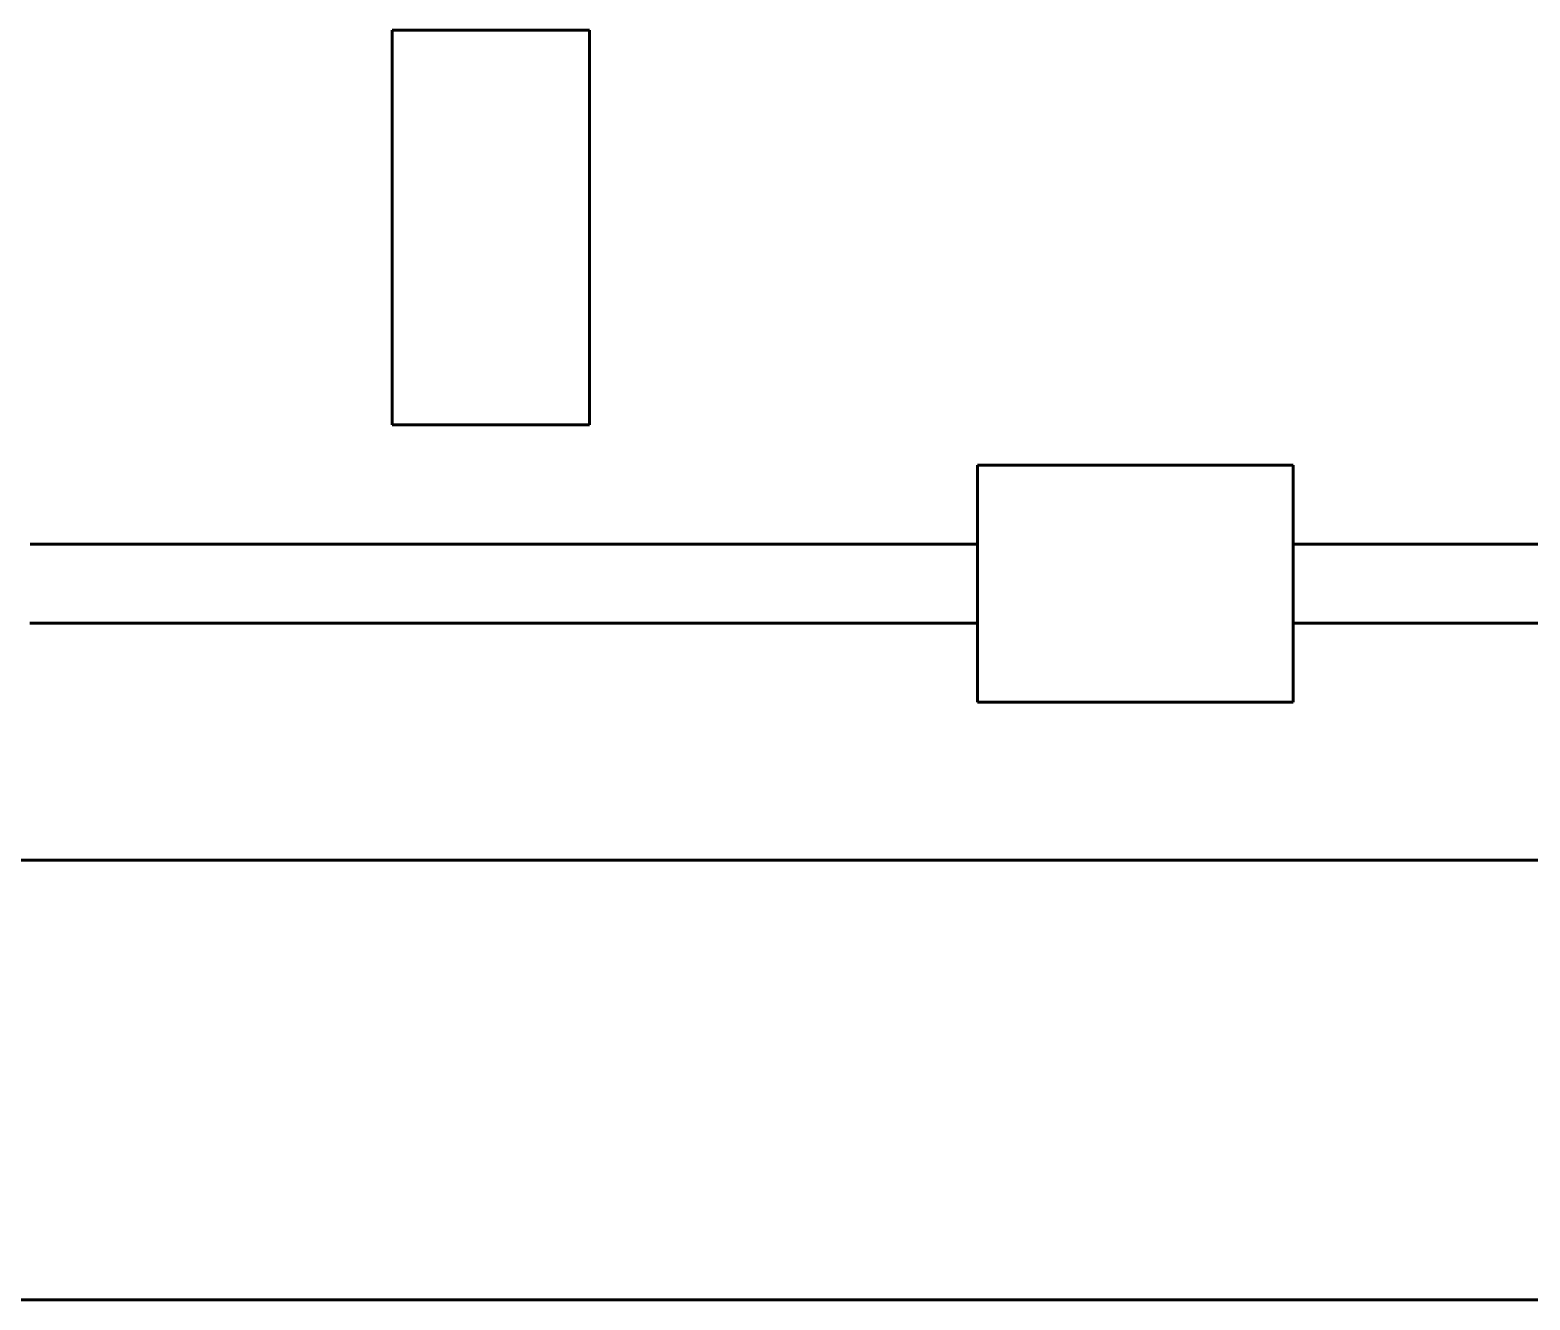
# Model space of a CAD drawing. Extents: x 0 to 297, y 0 to 292.
# Drawn here: x 250.34 to 259.84, y 60 to 68.04 of the extents above; entities that cross this region are included whole.
import ezdxf

# ---------------------------------------------------------------- set-up
doc = ezdxf.new("R2010")
doc.units = 0
doc.header["$MEASUREMENT"] = 0
doc.linetypes.add('K5LT_BASIC', pattern=[0])
doc.layers.add('Системный слой', color=7, linetype='Continuous')

# ---------------------------------------------------------------- blocks, each defined once
blk = doc.blocks.new('*U')
at = {"layer": 'Системный слой', "linetype": 'K5LT_BASIC', "lineweight": 60}
for p, q in [((253.8818, 68.0416), (252.6318, 68.0416)), ((252.6318, 68.0416), (252.6318, 65.5416)), ((253.8818, 65.5416), (253.8818, 68.0416)), ((252.6318, 65.5416), (253.8818, 65.5416))]:
    blk.add_line(p, q, dxfattribs=at)
blk = doc.blocks.new('*S')
at = {"linetype": 'K5LT_BASIC', "lineweight": 60}
blk.add_line((107, 60), (292, 60), dxfattribs=at)

msp = doc.modelspace()

# ---------------------------------------------------------------- linework, layer by layer
at = {"layer": 'Системный слой', "linetype": 'K5LT_BASIC', "lineweight": 60}
for p, q in [((258.3378, 65.2856), (256.3378, 65.2856)), ((256.3378, 63.7856), (256.3378, 65.2856)), ((256.3378, 65.2856), (256.3378, 63.7856)), ((256.3378, 65.2856), (258.3378, 65.2856)), ((258.3378, 65.2856), (258.3378, 63.7856)), ((258.3378, 65.2856), (258.3378, 63.7856)), ((250.338, 64.7857), (256.338, 64.7857)), ((258.338, 64.7857), (264.338, 64.7857)), ((256.3378, 64.2856), (250.3378, 64.2856)), ((264.3378, 64.2856), (258.3378, 64.2856)), ((258.3378, 63.7856), (256.3378, 63.7856)), ((256.3378, 63.7856), (258.3378, 63.7856)), ((257.5878, 63.7856), (256.8378, 63.7856)), ((200.3375, 62.7855), (274.3378, 62.7855)), ((200.3375, 62.7855), (275.3375, 62.7855))]:
    msp.add_line(p, q, dxfattribs=at)

# ---------------------------------------------------------------- block references
msp.add_blockref('*S', (0, 0))
at = {"layer": 'Системный слой'}
msp.add_blockref('*U', (0, 0), dxfattribs=at)
msp.add_blockref('*U', (0, 0), dxfattribs=at)
msp.add_blockref('*U', (0, 0), dxfattribs=at)
msp.add_blockref('*U', (0, 0), dxfattribs=at)
msp.add_blockref('*U', (0, 0), dxfattribs=at)
msp.add_blockref('*U', (0, 0), dxfattribs=at)
msp.add_blockref('*U', (0, 0), dxfattribs=at)
msp.add_blockref('*U', (0, 0), dxfattribs=at)
msp.add_blockref('*U', (0, 0), dxfattribs=at)
msp.add_blockref('*U', (0, 0), dxfattribs=at)
msp.add_blockref('*U', (0, 0), dxfattribs=at)
msp.add_blockref('*U', (0, 0), dxfattribs=at)
msp.add_blockref('*U', (0, 0), dxfattribs=at)
msp.add_blockref('*U', (0, 0), dxfattribs=at)
msp.add_blockref('*U', (0, 0), dxfattribs=at)
msp.add_blockref('*U', (0, 0), dxfattribs=at)
msp.add_blockref('*U', (0, 0), dxfattribs=at)
msp.add_blockref('*U', (0, 0), dxfattribs=at)
msp.add_blockref('*U', (0, 0), dxfattribs=at)
msp.add_blockref('*U', (0, 0), dxfattribs=at)
msp.add_blockref('*U', (0, 0), dxfattribs=at)
msp.add_blockref('*U', (0, 0), dxfattribs=at)
msp.add_blockref('*U', (0, 0), dxfattribs=at)
msp.add_blockref('*U', (0, 0), dxfattribs=at)
msp.add_blockref('*U', (0, 0), dxfattribs=at)
msp.add_blockref('*U', (0, 0), dxfattribs=at)
msp.add_blockref('*U', (0, 0), dxfattribs=at)
msp.add_blockref('*U', (0, 0), dxfattribs=at)
msp.add_blockref('*U', (0, 0), dxfattribs=at)
msp.add_blockref('*U', (0, 0), dxfattribs=at)
msp.add_blockref('*U', (0, 0), dxfattribs=at)
msp.add_blockref('*U', (0, 0), dxfattribs=at)
msp.add_blockref('*U', (0, 0), dxfattribs=at)
msp.add_blockref('*U', (0, 0), dxfattribs=at)
msp.add_blockref('*U', (0, 0), dxfattribs=at)
msp.add_blockref('*U', (0, 0), dxfattribs=at)
msp.add_blockref('*U', (0, 0), dxfattribs=at)
msp.add_blockref('*U', (0, 0), dxfattribs=at)
msp.add_blockref('*U', (0, 0), dxfattribs=at)
msp.add_blockref('*U', (0, 0), dxfattribs=at)
msp.add_blockref('*U', (0, 0), dxfattribs=at)
msp.add_blockref('*U', (0, 0), dxfattribs=at)
msp.add_blockref('*U', (0, 0), dxfattribs=at)
msp.add_blockref('*U', (0, 0), dxfattribs=at)
msp.add_blockref('*U', (0, 0), dxfattribs=at)
msp.add_blockref('*U', (0, 0), dxfattribs=at)
msp.add_blockref('*U', (0, 0), dxfattribs=at)
msp.add_blockref('*U', (0, 0), dxfattribs=at)
msp.add_blockref('*U', (0, 0), dxfattribs=at)
msp.add_blockref('*U', (0, 0), dxfattribs=at)
msp.add_blockref('*U', (0, 0), dxfattribs=at)
msp.add_blockref('*U', (0, 0), dxfattribs=at)
msp.add_blockref('*U', (0, 0), dxfattribs=at)
msp.add_blockref('*U', (0, 0), dxfattribs=at)
msp.add_blockref('*U', (0, 0), dxfattribs=at)
msp.add_blockref('*U', (0, 0), dxfattribs=at)
msp.add_blockref('*U', (0, 0), dxfattribs=at)
msp.add_blockref('*U', (0, 0), dxfattribs=at)
msp.add_blockref('*U', (0, 0), dxfattribs=at)
msp.add_blockref('*U', (0, 0), dxfattribs=at)
msp.add_blockref('*U', (0, 0), dxfattribs=at)
msp.add_blockref('*U', (0, 0), dxfattribs=at)
msp.add_blockref('*U', (0, 0), dxfattribs=at)
msp.add_blockref('*U', (0, 0), dxfattribs=at)
msp.add_blockref('*U', (0, 0), dxfattribs=at)
msp.add_blockref('*U', (0, 0), dxfattribs=at)
msp.add_blockref('*U', (0, 0), dxfattribs=at)
msp.add_blockref('*U', (0, 0), dxfattribs=at)
msp.add_blockref('*U', (0, 0), dxfattribs=at)
msp.add_blockref('*U', (0, 0), dxfattribs=at)
msp.add_blockref('*U', (0, 0), dxfattribs=at)
msp.add_blockref('*U', (0, 0), dxfattribs=at)
msp.add_blockref('*U', (0, 0), dxfattribs=at)
msp.add_blockref('*U', (0, 0), dxfattribs=at)
msp.add_blockref('*U', (0, 0), dxfattribs=at)
msp.add_blockref('*U', (0, 0), dxfattribs=at)
msp.add_blockref('*U', (0, 0), dxfattribs=at)
msp.add_blockref('*U', (0, 0), dxfattribs=at)
msp.add_blockref('*U', (0, 0), dxfattribs=at)
msp.add_blockref('*U', (0, 0), dxfattribs=at)
msp.add_blockref('*U', (0, 0), dxfattribs=at)
msp.add_blockref('*U', (0, 0), dxfattribs=at)
msp.add_blockref('*U', (0, 0), dxfattribs=at)
msp.add_blockref('*U', (0, 0), dxfattribs=at)
msp.add_blockref('*U', (0, 0), dxfattribs=at)
msp.add_blockref('*U', (0, 0), dxfattribs=at)
msp.add_blockref('*U', (0, 0), dxfattribs=at)
msp.add_blockref('*U', (0, 0), dxfattribs=at)
msp.add_blockref('*U', (0, 0), dxfattribs=at)
msp.add_blockref('*U', (0, 0), dxfattribs=at)
msp.add_blockref('*U', (0, 0), dxfattribs=at)
msp.add_blockref('*U', (0, 0), dxfattribs=at)
msp.add_blockref('*U', (0, 0), dxfattribs=at)
msp.add_blockref('*U', (0, 0), dxfattribs=at)
msp.add_blockref('*U', (0, 0), dxfattribs=at)
msp.add_blockref('*U', (0, 0), dxfattribs=at)
msp.add_blockref('*U', (0, 0), dxfattribs=at)
msp.add_blockref('*U', (0, 0), dxfattribs=at)
msp.add_blockref('*U', (0, 0), dxfattribs=at)
msp.add_blockref('*U', (0, 0), dxfattribs=at)
msp.add_blockref('*U', (0, 0), dxfattribs=at)
msp.add_blockref('*U', (0, 0), dxfattribs=at)
msp.add_blockref('*U', (0, 0), dxfattribs=at)
msp.add_blockref('*U', (0, 0), dxfattribs=at)
msp.add_blockref('*U', (0, 0), dxfattribs=at)
msp.add_blockref('*U', (0, 0), dxfattribs=at)
msp.add_blockref('*U', (0, 0), dxfattribs=at)
msp.add_blockref('*U', (0, 0), dxfattribs=at)
msp.add_blockref('*U', (0, 0), dxfattribs=at)
msp.add_blockref('*U', (0, 0), dxfattribs=at)
msp.add_blockref('*U', (0, 0), dxfattribs=at)
msp.add_blockref('*U', (0, 0), dxfattribs=at)
msp.add_blockref('*U', (0, 0), dxfattribs=at)
msp.add_blockref('*U', (0, 0), dxfattribs=at)
msp.add_blockref('*U', (0, 0), dxfattribs=at)
msp.add_blockref('*U', (0, 0), dxfattribs=at)
msp.add_blockref('*U', (0, 0), dxfattribs=at)
msp.add_blockref('*U', (0, 0), dxfattribs=at)
msp.add_blockref('*U', (0, 0), dxfattribs=at)
msp.add_blockref('*U', (0, 0), dxfattribs=at)
msp.add_blockref('*U', (0, 0), dxfattribs=at)
msp.add_blockref('*U', (0, 0), dxfattribs=at)
msp.add_blockref('*U', (0, 0), dxfattribs=at)
msp.add_blockref('*U', (0, 0), dxfattribs=at)
msp.add_blockref('*U', (0, 0), dxfattribs=at)
msp.add_blockref('*U', (0, 0), dxfattribs=at)
msp.add_blockref('*U', (0, 0), dxfattribs=at)
msp.add_blockref('*U', (0, 0), dxfattribs=at)
msp.add_blockref('*U', (0, 0), dxfattribs=at)
msp.add_blockref('*U', (0, 0), dxfattribs=at)
msp.add_blockref('*U', (0, 0), dxfattribs=at)
msp.add_blockref('*U', (0, 0), dxfattribs=at)
msp.add_blockref('*U', (0, 0), dxfattribs=at)
msp.add_blockref('*U', (0, 0), dxfattribs=at)
msp.add_blockref('*U', (0, 0), dxfattribs=at)
msp.add_blockref('*U', (0, 0), dxfattribs=at)
msp.add_blockref('*U', (0, 0), dxfattribs=at)
msp.add_blockref('*U', (0, 0), dxfattribs=at)
msp.add_blockref('*U', (0, 0), dxfattribs=at)
msp.add_blockref('*U', (0, 0), dxfattribs=at)
msp.add_blockref('*U', (0, 0), dxfattribs=at)
msp.add_blockref('*U', (0, 0), dxfattribs=at)
msp.add_blockref('*U', (0, 0), dxfattribs=at)
msp.add_blockref('*U', (0, 0), dxfattribs=at)
msp.add_blockref('*U', (0, 0), dxfattribs=at)
msp.add_blockref('*U', (0, 0), dxfattribs=at)
msp.add_blockref('*U', (0, 0), dxfattribs=at)
msp.add_blockref('*U', (0, 0), dxfattribs=at)
msp.add_blockref('*U', (0, 0), dxfattribs=at)
msp.add_blockref('*U', (0, 0), dxfattribs=at)
msp.add_blockref('*U', (0, 0), dxfattribs=at)
msp.add_blockref('*U', (0, 0), dxfattribs=at)
msp.add_blockref('*U', (0, 0), dxfattribs=at)
msp.add_blockref('*U', (0, 0), dxfattribs=at)
msp.add_blockref('*U', (0, 0), dxfattribs=at)
msp.add_blockref('*U', (0, 0), dxfattribs=at)
msp.add_blockref('*U', (0, 0), dxfattribs=at)
msp.add_blockref('*U', (0, 0), dxfattribs=at)
msp.add_blockref('*U', (0, 0), dxfattribs=at)
msp.add_blockref('*U', (0, 0), dxfattribs=at)
msp.add_blockref('*U', (0, 0), dxfattribs=at)
msp.add_blockref('*U', (0, 0), dxfattribs=at)
msp.add_blockref('*U', (0, 0), dxfattribs=at)
msp.add_blockref('*U', (0, 0), dxfattribs=at)
msp.add_blockref('*U', (0, 0), dxfattribs=at)
msp.add_blockref('*U', (0, 0), dxfattribs=at)
msp.add_blockref('*U', (0, 0), dxfattribs=at)
msp.add_blockref('*U', (0, 0), dxfattribs=at)
msp.add_blockref('*U', (0, 0), dxfattribs=at)
msp.add_blockref('*U', (0, 0), dxfattribs=at)
msp.add_blockref('*U', (0, 0), dxfattribs=at)
msp.add_blockref('*U', (0, 0), dxfattribs=at)
msp.add_blockref('*U', (0, 0), dxfattribs=at)
msp.add_blockref('*U', (0, 0), dxfattribs=at)
msp.add_blockref('*U', (0, 0), dxfattribs=at)
msp.add_blockref('*U', (0, 0), dxfattribs=at)
msp.add_blockref('*U', (0, 0), dxfattribs=at)
msp.add_blockref('*U', (0, 0), dxfattribs=at)
msp.add_blockref('*U', (0, 0), dxfattribs=at)
msp.add_blockref('*U', (0, 0), dxfattribs=at)
msp.add_blockref('*U', (0, 0), dxfattribs=at)
msp.add_blockref('*U', (0, 0), dxfattribs=at)
msp.add_blockref('*U', (0, 0), dxfattribs=at)
msp.add_blockref('*U', (0, 0), dxfattribs=at)
msp.add_blockref('*U', (0, 0), dxfattribs=at)
msp.add_blockref('*U', (0, 0), dxfattribs=at)
msp.add_blockref('*U', (0, 0), dxfattribs=at)
msp.add_blockref('*U', (0, 0), dxfattribs=at)
msp.add_blockref('*U', (0, 0), dxfattribs=at)
msp.add_blockref('*U', (0, 0), dxfattribs=at)
msp.add_blockref('*U', (0, 0), dxfattribs=at)
msp.add_blockref('*U', (0, 0), dxfattribs=at)
msp.add_blockref('*U', (0, 0), dxfattribs=at)
msp.add_blockref('*U', (0, 0), dxfattribs=at)
msp.add_blockref('*U', (0, 0), dxfattribs=at)
msp.add_blockref('*U', (0, 0), dxfattribs=at)
msp.add_blockref('*U', (0, 0), dxfattribs=at)
msp.add_blockref('*U', (0, 0), dxfattribs=at)
msp.add_blockref('*U', (0, 0), dxfattribs=at)
msp.add_blockref('*U', (0, 0), dxfattribs=at)
msp.add_blockref('*U', (0, 0), dxfattribs=at)
msp.add_blockref('*U', (0, 0), dxfattribs=at)
msp.add_blockref('*U', (0, 0), dxfattribs=at)
msp.add_blockref('*U', (0, 0), dxfattribs=at)
msp.add_blockref('*U', (0, 0), dxfattribs=at)
msp.add_blockref('*U', (0, 0), dxfattribs=at)
msp.add_blockref('*U', (0, 0), dxfattribs=at)
msp.add_blockref('*U', (0, 0), dxfattribs=at)
msp.add_blockref('*U', (0, 0), dxfattribs=at)
msp.add_blockref('*U', (0, 0), dxfattribs=at)
msp.add_blockref('*U', (0, 0), dxfattribs=at)
msp.add_blockref('*U', (0, 0), dxfattribs=at)
msp.add_blockref('*U', (0, 0), dxfattribs=at)
msp.add_blockref('*U', (0, 0), dxfattribs=at)
msp.add_blockref('*U', (0, 0), dxfattribs=at)
msp.add_blockref('*U', (0, 0), dxfattribs=at)
msp.add_blockref('*U', (0, 0), dxfattribs=at)
msp.add_blockref('*U', (0, 0), dxfattribs=at)
msp.add_blockref('*U', (0, 0), dxfattribs=at)
msp.add_blockref('*U', (0, 0), dxfattribs=at)
msp.add_blockref('*U', (0, 0), dxfattribs=at)
msp.add_blockref('*U', (0, 0), dxfattribs=at)
msp.add_blockref('*U', (0, 0), dxfattribs=at)
msp.add_blockref('*U', (0, 0), dxfattribs=at)
msp.add_blockref('*U', (0, 0), dxfattribs=at)
msp.add_blockref('*U', (0, 0), dxfattribs=at)
msp.add_blockref('*U', (0, 0), dxfattribs=at)
msp.add_blockref('*U', (0, 0), dxfattribs=at)
msp.add_blockref('*U', (0, 0), dxfattribs=at)
msp.add_blockref('*U', (0, 0), dxfattribs=at)
msp.add_blockref('*U', (0, 0), dxfattribs=at)
msp.add_blockref('*U', (0, 0), dxfattribs=at)
msp.add_blockref('*U', (0, 0), dxfattribs=at)
msp.add_blockref('*U', (0, 0), dxfattribs=at)
msp.add_blockref('*U', (0, 0), dxfattribs=at)
msp.add_blockref('*U', (0, 0), dxfattribs=at)
msp.add_blockref('*U', (0, 0), dxfattribs=at)
msp.add_blockref('*U', (0, 0), dxfattribs=at)
msp.add_blockref('*U', (0, 0), dxfattribs=at)
msp.add_blockref('*U', (0, 0), dxfattribs=at)
msp.add_blockref('*U', (0, 0), dxfattribs=at)
msp.add_blockref('*U', (0, 0), dxfattribs=at)
msp.add_blockref('*U', (0, 0), dxfattribs=at)
msp.add_blockref('*U', (0, 0), dxfattribs=at)
msp.add_blockref('*U', (0, 0), dxfattribs=at)
msp.add_blockref('*U', (0, 0), dxfattribs=at)
msp.add_blockref('*U', (0, 0), dxfattribs=at)
msp.add_blockref('*U', (0, 0), dxfattribs=at)
msp.add_blockref('*U', (0, 0), dxfattribs=at)
msp.add_blockref('*U', (0, 0), dxfattribs=at)
msp.add_blockref('*U', (0, 0), dxfattribs=at)
msp.add_blockref('*U', (0, 0), dxfattribs=at)
msp.add_blockref('*U', (0, 0), dxfattribs=at)
msp.add_blockref('*U', (0, 0), dxfattribs=at)
msp.add_blockref('*U', (0, 0), dxfattribs=at)
msp.add_blockref('*U', (0, 0), dxfattribs=at)
msp.add_blockref('*U', (0, 0), dxfattribs=at)
msp.add_blockref('*U', (0, 0), dxfattribs=at)
msp.add_blockref('*U', (0, 0), dxfattribs=at)
msp.add_blockref('*U', (0, 0), dxfattribs=at)
msp.add_blockref('*U', (0, 0), dxfattribs=at)
msp.add_blockref('*U', (0, 0), dxfattribs=at)
msp.add_blockref('*U', (0, 0), dxfattribs=at)
msp.add_blockref('*U', (0, 0), dxfattribs=at)
msp.add_blockref('*U', (0, 0), dxfattribs=at)
msp.add_blockref('*U', (0, 0), dxfattribs=at)
msp.add_blockref('*U', (0, 0), dxfattribs=at)
msp.add_blockref('*U', (0, 0), dxfattribs=at)
msp.add_blockref('*U', (0, 0), dxfattribs=at)
msp.add_blockref('*U', (0, 0), dxfattribs=at)
msp.add_blockref('*U', (0, 0), dxfattribs=at)
msp.add_blockref('*U', (0, 0), dxfattribs=at)
msp.add_blockref('*U', (0, 0), dxfattribs=at)
msp.add_blockref('*U', (0, 0), dxfattribs=at)
msp.add_blockref('*U', (0, 0), dxfattribs=at)
msp.add_blockref('*U', (0, 0), dxfattribs=at)
msp.add_blockref('*U', (0, 0), dxfattribs=at)
msp.add_blockref('*U', (0, 0), dxfattribs=at)
msp.add_blockref('*U', (0, 0), dxfattribs=at)
msp.add_blockref('*U', (0, 0), dxfattribs=at)
msp.add_blockref('*U', (0, 0), dxfattribs=at)
msp.add_blockref('*U', (0, 0), dxfattribs=at)
msp.add_blockref('*U', (0, 0), dxfattribs=at)
msp.add_blockref('*U', (0, 0), dxfattribs=at)
msp.add_blockref('*U', (0, 0), dxfattribs=at)
msp.add_blockref('*U', (0, 0), dxfattribs=at)
msp.add_blockref('*U', (0, 0), dxfattribs=at)
msp.add_blockref('*U', (0, 0), dxfattribs=at)
msp.add_blockref('*U', (0, 0), dxfattribs=at)
msp.add_blockref('*U', (0, 0), dxfattribs=at)
msp.add_blockref('*U', (0, 0), dxfattribs=at)
msp.add_blockref('*U', (0, 0), dxfattribs=at)
msp.add_blockref('*U', (0, 0), dxfattribs=at)
msp.add_blockref('*U', (0, 0), dxfattribs=at)
msp.add_blockref('*U', (0, 0), dxfattribs=at)
msp.add_blockref('*U', (0, 0), dxfattribs=at)
msp.add_blockref('*U', (0, 0), dxfattribs=at)
msp.add_blockref('*U', (0, 0), dxfattribs=at)
msp.add_blockref('*U', (0, 0), dxfattribs=at)
msp.add_blockref('*U', (0, 0), dxfattribs=at)
msp.add_blockref('*U', (0, 0), dxfattribs=at)
msp.add_blockref('*U', (0, 0), dxfattribs=at)
msp.add_blockref('*U', (0, 0), dxfattribs=at)
msp.add_blockref('*U', (0, 0), dxfattribs=at)
msp.add_blockref('*U', (0, 0), dxfattribs=at)
msp.add_blockref('*U', (0, 0), dxfattribs=at)
msp.add_blockref('*U', (0, 0), dxfattribs=at)
msp.add_blockref('*U', (0, 0), dxfattribs=at)
msp.add_blockref('*U', (0, 0), dxfattribs=at)
msp.add_blockref('*U', (0, 0), dxfattribs=at)
msp.add_blockref('*U', (0, 0), dxfattribs=at)
msp.add_blockref('*U', (0, 0), dxfattribs=at)
msp.add_blockref('*U', (0, 0), dxfattribs=at)
msp.add_blockref('*U', (0, 0), dxfattribs=at)
msp.add_blockref('*U', (0, 0), dxfattribs=at)
msp.add_blockref('*U', (0, 0), dxfattribs=at)
msp.add_blockref('*U', (0, 0), dxfattribs=at)
msp.add_blockref('*U', (0, 0), dxfattribs=at)
msp.add_blockref('*U', (0, 0), dxfattribs=at)
msp.add_blockref('*U', (0, 0), dxfattribs=at)
msp.add_blockref('*U', (0, 0), dxfattribs=at)
msp.add_blockref('*U', (0, 0), dxfattribs=at)
msp.add_blockref('*U', (0, 0), dxfattribs=at)
msp.add_blockref('*U', (0, 0), dxfattribs=at)
msp.add_blockref('*U', (0, 0), dxfattribs=at)
msp.add_blockref('*U', (0, 0), dxfattribs=at)
msp.add_blockref('*U', (0, 0), dxfattribs=at)
msp.add_blockref('*U', (0, 0), dxfattribs=at)
msp.add_blockref('*U', (0, 0), dxfattribs=at)
msp.add_blockref('*U', (0, 0), dxfattribs=at)
msp.add_blockref('*U', (0, 0), dxfattribs=at)
msp.add_blockref('*U', (0, 0), dxfattribs=at)
msp.add_blockref('*U', (0, 0), dxfattribs=at)
msp.add_blockref('*U', (0, 0), dxfattribs=at)
msp.add_blockref('*U', (0, 0), dxfattribs=at)
msp.add_blockref('*U', (0, 0), dxfattribs=at)
msp.add_blockref('*U', (0, 0), dxfattribs=at)
msp.add_blockref('*U', (0, 0), dxfattribs=at)
msp.add_blockref('*U', (0, 0), dxfattribs=at)
msp.add_blockref('*U', (0, 0), dxfattribs=at)
msp.add_blockref('*U', (0, 0), dxfattribs=at)
msp.add_blockref('*U', (0, 0), dxfattribs=at)
msp.add_blockref('*U', (0, 0), dxfattribs=at)
msp.add_blockref('*U', (0, 0), dxfattribs=at)
msp.add_blockref('*U', (0, 0), dxfattribs=at)
msp.add_blockref('*U', (0, 0), dxfattribs=at)
msp.add_blockref('*U', (0, 0), dxfattribs=at)
msp.add_blockref('*U', (0, 0), dxfattribs=at)
msp.add_blockref('*U', (0, 0), dxfattribs=at)
msp.add_blockref('*U', (0, 0), dxfattribs=at)
msp.add_blockref('*U', (0, 0), dxfattribs=at)
msp.add_blockref('*U', (0, 0), dxfattribs=at)
msp.add_blockref('*U', (0, 0), dxfattribs=at)
msp.add_blockref('*U', (0, 0), dxfattribs=at)
msp.add_blockref('*U', (0, 0), dxfattribs=at)
msp.add_blockref('*U', (0, 0), dxfattribs=at)
msp.add_blockref('*U', (0, 0), dxfattribs=at)
msp.add_blockref('*U', (0, 0), dxfattribs=at)
msp.add_blockref('*U', (0, 0), dxfattribs=at)
msp.add_blockref('*U', (0, 0), dxfattribs=at)
msp.add_blockref('*U', (0, 0), dxfattribs=at)
msp.add_blockref('*U', (0, 0), dxfattribs=at)
msp.add_blockref('*U', (0, 0), dxfattribs=at)
msp.add_blockref('*U', (0, 0), dxfattribs=at)
msp.add_blockref('*U', (0, 0), dxfattribs=at)
msp.add_blockref('*U', (0, 0), dxfattribs=at)
msp.add_blockref('*U', (0, 0), dxfattribs=at)
msp.add_blockref('*U', (0, 0), dxfattribs=at)
msp.add_blockref('*U', (0, 0), dxfattribs=at)
msp.add_blockref('*U', (0, 0), dxfattribs=at)
msp.add_blockref('*U', (0, 0), dxfattribs=at)
msp.add_blockref('*U', (0, 0), dxfattribs=at)
msp.add_blockref('*U', (0, 0), dxfattribs=at)
msp.add_blockref('*U', (0, 0), dxfattribs=at)
msp.add_blockref('*U', (0, 0), dxfattribs=at)
msp.add_blockref('*U', (0, 0), dxfattribs=at)
msp.add_blockref('*U', (0, 0), dxfattribs=at)
msp.add_blockref('*U', (0, 0), dxfattribs=at)
msp.add_blockref('*U', (0, 0), dxfattribs=at)
msp.add_blockref('*U', (0, 0), dxfattribs=at)
msp.add_blockref('*U', (0, 0), dxfattribs=at)
msp.add_blockref('*U', (0, 0), dxfattribs=at)
msp.add_blockref('*U', (0, 0), dxfattribs=at)
msp.add_blockref('*U', (0, 0), dxfattribs=at)
msp.add_blockref('*U', (0, 0), dxfattribs=at)
msp.add_blockref('*U', (0, 0), dxfattribs=at)
msp.add_blockref('*U', (0, 0), dxfattribs=at)
msp.add_blockref('*U', (0, 0), dxfattribs=at)
msp.add_blockref('*U', (0, 0), dxfattribs=at)
msp.add_blockref('*U', (0, 0), dxfattribs=at)
msp.add_blockref('*U', (0, 0), dxfattribs=at)
msp.add_blockref('*U', (0, 0), dxfattribs=at)
msp.add_blockref('*U', (0, 0), dxfattribs=at)
msp.add_blockref('*U', (0, 0), dxfattribs=at)
msp.add_blockref('*U', (0, 0), dxfattribs=at)
msp.add_blockref('*U', (0, 0), dxfattribs=at)
msp.add_blockref('*U', (0, 0), dxfattribs=at)
msp.add_blockref('*U', (0, 0), dxfattribs=at)
msp.add_blockref('*U', (0, 0), dxfattribs=at)
msp.add_blockref('*U', (0, 0), dxfattribs=at)
msp.add_blockref('*U', (0, 0), dxfattribs=at)
msp.add_blockref('*U', (0, 0), dxfattribs=at)
msp.add_blockref('*U', (0, 0), dxfattribs=at)
msp.add_blockref('*U', (0, 0), dxfattribs=at)
msp.add_blockref('*U', (0, 0), dxfattribs=at)
msp.add_blockref('*U', (0, 0), dxfattribs=at)
msp.add_blockref('*U', (0, 0), dxfattribs=at)
msp.add_blockref('*U', (0, 0), dxfattribs=at)
msp.add_blockref('*U', (0, 0), dxfattribs=at)
msp.add_blockref('*U', (0, 0), dxfattribs=at)
msp.add_blockref('*U', (0, 0), dxfattribs=at)
msp.add_blockref('*U', (0, 0), dxfattribs=at)
msp.add_blockref('*U', (0, 0), dxfattribs=at)
msp.add_blockref('*U', (0, 0), dxfattribs=at)
msp.add_blockref('*U', (0, 0), dxfattribs=at)
msp.add_blockref('*U', (0, 0), dxfattribs=at)
msp.add_blockref('*U', (0, 0), dxfattribs=at)
msp.add_blockref('*U', (0, 0), dxfattribs=at)
msp.add_blockref('*U', (0, 0), dxfattribs=at)
msp.add_blockref('*U', (0, 0), dxfattribs=at)
msp.add_blockref('*U', (0, 0), dxfattribs=at)

doc.saveas('drawing.dxf')
